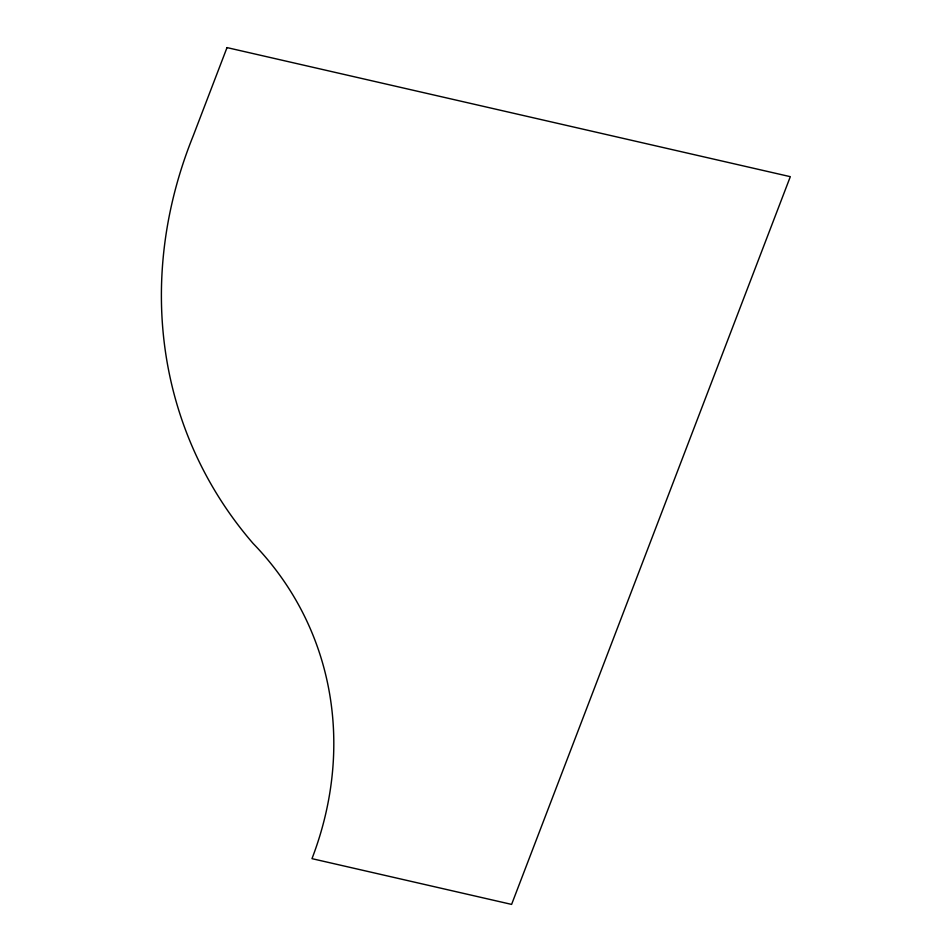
<?xml version="1.0" encoding="UTF-8"?>
<svg xmlns="http://www.w3.org/2000/svg" width="952" height="952" viewBox="0 0 952 952"><rect width="100%" height="100%" fill="white"/><g stroke="black" fill="none" stroke-linecap="round" stroke-linejoin="round"><path stroke-width="1.43" d="M227.016 47.6L193.173 135.946A494.136 428.793 -24.9 0 0 253.172 543.533A374.195 324.715 -24.9 0 1 311.982 858.656L511.605 904.4L790.315 176.679L227.016 47.6"/></g></svg>
